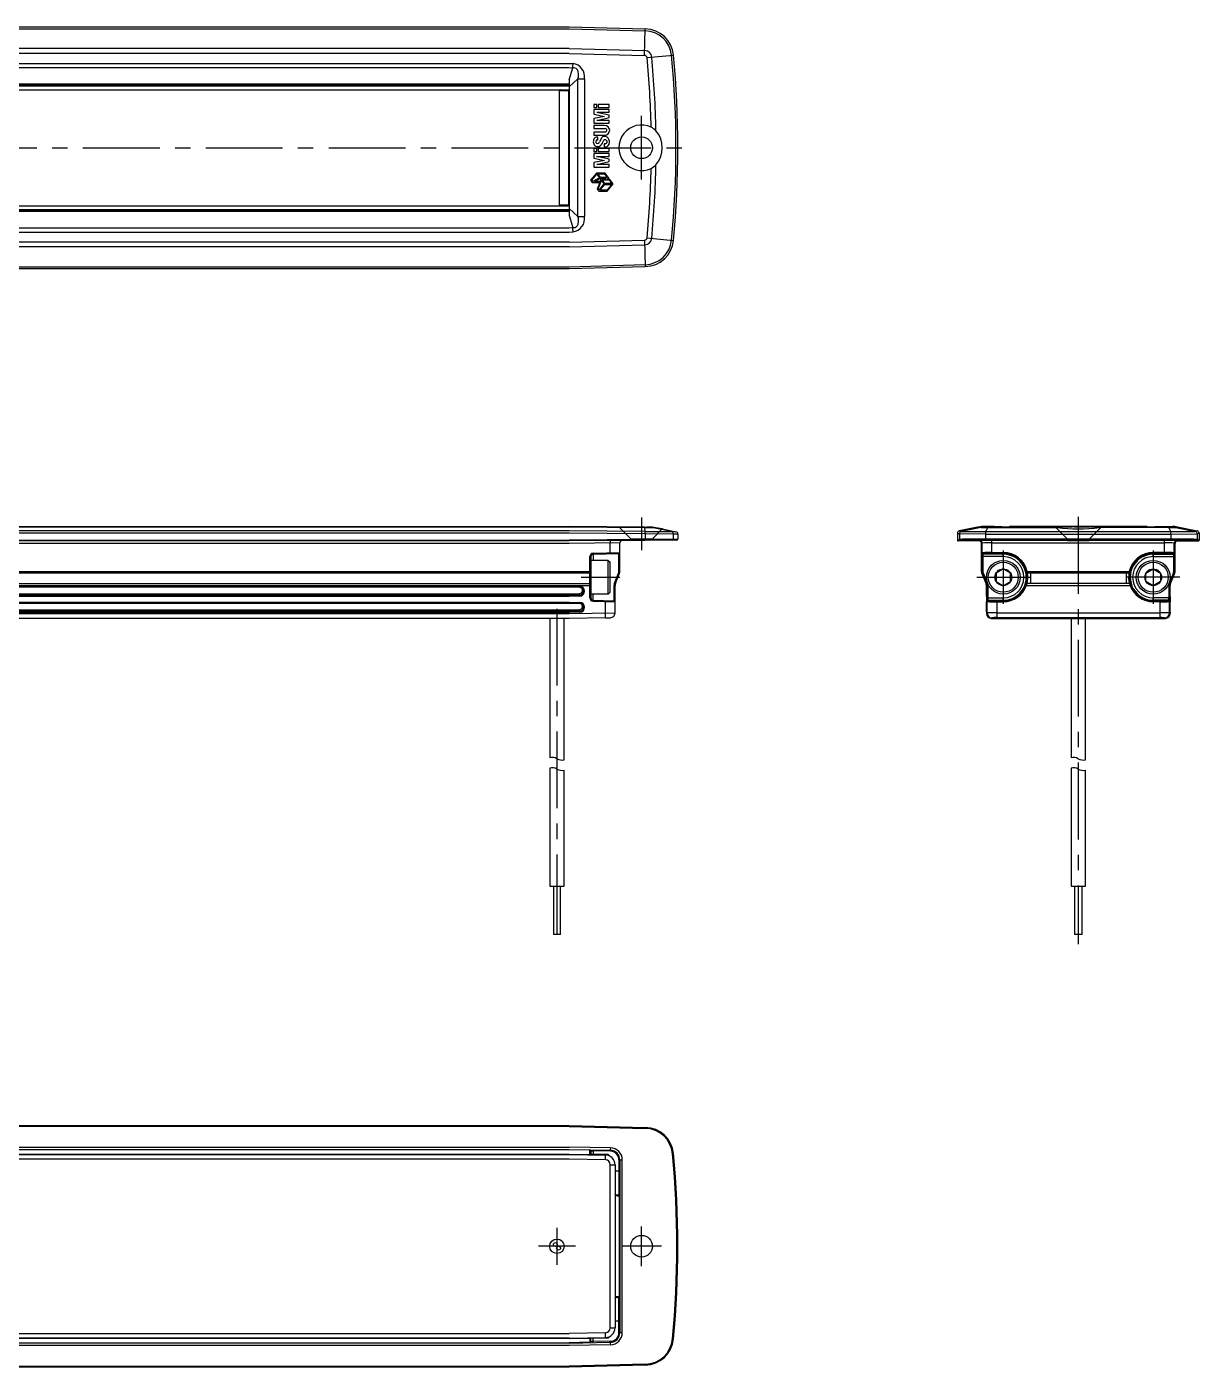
# Model space of a CAD drawing. Extents: x -2 to 483, y -8 to 287.
# Drawn here: x 240.4 to 482.8, y 10 to 287.2 of the extents above; entities that cross this region are included whole.
import ezdxf

# ---------------------------------------------------------------- set-up
doc = ezdxf.new("R2010")
doc.units = 0
doc.header["$LTSCALE"] = 0.5
doc.linetypes.add('CENTER', pattern=[50.8, 31.75, -6.35, 6.35, -6.35])
doc.linetypes.add('DASHED', pattern=[19.05, 12.7, -6.35])
for name, color, linetype in [('MSM_CENTER', 1, 'CENTER'), ('MSM_CONTINUOUS', 7, 'CONTINUOUS'), ('MSM_DASHED', 4, 'DASHED'), ('MSM_NARROW', 5, 'CONTINUOUS')]:
    doc.layers.add(name, color=color, linetype=linetype)

msp = doc.modelspace()

# ---------------------------------------------------------------- linework, layer by layer
at = {"layer": 'MSM_CENTER'}
for p, q in [((367.5, 255.59), (367.5, 268.74)), ((-2, 262.16), (377, 262.16)), ((367.5, 185.71), (367.5, 178.97)), ((457.78, 185.81), (457.78, 97.45)), ((442.28, 178.84), (442.28, 167.84)), ((473.28, 178.84), (473.28, 167.84)), ((355, 173.34), (363, 173.34)), ((436.78, 173.34), (447.78, 173.34)), ((478.78, 173.34), (467.78, 173.34)), ((350, 166.84), (350, 97.45)), ((367.5, 30.9), (367.5, 39.1)), ((350, 38.8), (350, 31.2)), ((353.8, 35), (346.2, 35)), ((371.6, 35), (363.4, 35))]:
    msp.add_line(p, q, dxfattribs=at)
at = {"layer": 'MSM_CONTINUOUS'}
for p, q in [((22.5, 287.16), (352.5, 287.16)), ((22.5, 286.76), (352.5, 286.76)), ((352.5, 287.16), (368.26, 286.75)), ((352.5, 286.76), (368.25, 286.35)), ((368.12, 281.26), (368.26, 286.75)), ((352.5, 282.65), (22.5, 282.65)), ((352.5, 281.67), (22.5, 281.67)), ((352.5, 282.65), (368.15, 282.24)), ((352.5, 281.67), (368.12, 281.26)), ((368.61, 280.8), (374.08, 281.33)), ((22.5, 279.6), (352.5, 279.6)), ((22.52, 278.73), (352.48, 278.73)), ((352.48, 278.73), (353.29, 278.69)), ((352.5, 279.6), (353.33, 279.55)), ((352.5, 276.19), (353.29, 278.69)), ((352.5, 275.33), (22.5, 275.33)), ((22.5, 275.17), (352.5, 275.17)), ((352.5, 275.07), (22.5, 275.07)), ((22.5, 274.96), (352.5, 274.96)), ((354.34, 276.41), (352.5, 274.76)), ((352.5, 276.19), (352.5, 248.13)), ((354.34, 247.92), (354.34, 276.41)), ((354.34, 276.41), (355.69, 276.41)), ((355.69, 276.41), (355.69, 247.92)), ((22.6, 274.16), (352.4, 274.16)), ((350.5, 273.96), (352.5, 273.96)), ((350.5, 250.36), (350.5, 273.96)), ((352.39, 273.96), (352.39, 250.36)), ((358.27, 271.12), (357.6, 271.12)), ((357.6, 271.12), (357.6, 270.48)), ((357.6, 270.48), (358.27, 270.48)), ((360.76, 270.03), (357.6, 270.03)), ((357.6, 270.03), (357.6, 269.09)), ((357.6, 269.09), (359.83, 268.63)), ((360.76, 269.45), (358.23, 269.44)), ((360.76, 268.88), (358.23, 269.44)), ((358.27, 270.48), (358.27, 271.12)), ((360.76, 271.12), (358.55, 271.12)), ((358.55, 271.12), (358.55, 270.48)), ((358.55, 270.48), (360.76, 270.48)), ((360.76, 270.48), (360.76, 271.12)), ((360.76, 269.45), (360.76, 270.03)), ((360.76, 268.38), (360.76, 268.88)), ((359.83, 268.63), (357.6, 268.17)), ((357.6, 268.17), (357.6, 267.23)), ((357.6, 267.23), (360.76, 267.23)), ((359.8, 266.78), (357.6, 266.78)), ((357.6, 266.78), (357.6, 266.14)), ((357.6, 266.14), (359.96, 266.14)), ((358.23, 267.81), (360.76, 268.38)), ((360.76, 267.81), (358.23, 267.81)), ((360.76, 267.23), (360.76, 267.81)), ((359.94, 265.4), (357.6, 265.4)), ((357.6, 265.4), (357.6, 264.76)), ((357.6, 264.76), (359.8, 264.76)), ((358.07, 263.63), (358.01, 263.39)), ((358.47, 263.74), (358.21, 263.73)), ((358.47, 264.35), (358.27, 264.35)), ((358.47, 263.74), (358.47, 264.35)), ((359.18, 264.14), (358.8, 263.35)), ((358.27, 262.02), (357.6, 262.02)), ((357.6, 262.02), (357.6, 261.38)), ((357.6, 261.38), (358.27, 261.38)), ((360.76, 260.94), (357.6, 260.94)), ((357.6, 260.94), (357.6, 259.99)), ((358.27, 261.38), (358.27, 262.02)), ((360.76, 262.02), (358.55, 262.02)), ((358.55, 262.02), (358.55, 261.38)), ((358.55, 261.38), (360.76, 261.38)), ((359.98, 262.99), (359.77, 262.99)), ((359.77, 262.99), (359.77, 262.35)), ((359.77, 262.35), (360.12, 262.35)), ((360.76, 261.38), (360.76, 262.02)), ((360.76, 260.35), (360.76, 260.94)), ((357.6, 259.99), (359.83, 259.53)), ((359.83, 259.53), (357.6, 259.08)), ((357.6, 259.08), (357.6, 258.13)), ((357.6, 258.13), (360.76, 258.13)), ((360.76, 259.78), (358.2, 260.35)), ((358.2, 260.35), (360.76, 260.35)), ((358.24, 258.71), (360.76, 259.29)), ((360.76, 258.71), (358.24, 258.71)), ((360.76, 259.29), (360.76, 259.78)), ((360.76, 258.13), (360.76, 258.71)), ((358.19, 256.92), (356.96, 255.44)), ((356.96, 255.44), (357.3, 254.98)), ((357.2, 255.45), (358.23, 256.68)), ((357.2, 255.45), (357.38, 255.2)), ((358.79, 255.94), (357.38, 255.2)), ((357.73, 255.18), (358.93, 255.81)), ((358.9, 255.18), (357.73, 255.18)), ((359.94, 256.92), (358.19, 256.92)), ((358.23, 256.68), (358.79, 255.94)), ((358.97, 256), (358.43, 256.73)), ((358.43, 256.73), (359.86, 256.73)), ((358.53, 253.65), (359.19, 255.39)), ((359.1, 255.69), (358.9, 255.18)), ((358.93, 255.81), (360.18, 255.81)), ((360.4, 256), (358.97, 256)), ((359.95, 255.69), (359.1, 255.69)), ((359.19, 255.39), (359.72, 254.68)), ((359.89, 254.76), (359.35, 255.49)), ((359.35, 255.49), (360.78, 255.49)), ((359.86, 256.73), (360.4, 256)), ((360.72, 255.88), (359.94, 256.92)), ((360.18, 255.81), (359.95, 255.69)), ((360.38, 255.69), (360.72, 255.88)), ((360.86, 255.69), (360.38, 255.69)), ((360.78, 255.49), (361.32, 254.76)), ((361.62, 254.66), (360.86, 255.69)), ((357.3, 254.98), (358.83, 254.98)), ((358.83, 254.98), (358.31, 253.62)), ((358.31, 253.62), (358.63, 253.2)), ((358.69, 253.45), (358.53, 253.65)), ((358.63, 253.2), (360.4, 253.2)), ((359.72, 254.68), (358.69, 253.45)), ((358.89, 253.39), (359.88, 254.57)), ((360.31, 253.39), (358.89, 253.39)), ((359.88, 254.57), (361.31, 254.57)), ((361.32, 254.76), (359.89, 254.76)), ((361.31, 254.57), (360.31, 253.39)), ((360.4, 253.2), (361.62, 254.66)), ((22.6, 250.16), (352.4, 250.16)), ((350.5, 250.36), (352.5, 250.36)), ((354.34, 247.92), (352.5, 249.57)), ((22.5, 249.36), (352.5, 249.36)), ((352.5, 249.26), (22.5, 249.26)), ((22.5, 249.16), (352.5, 249.16)), ((352.5, 249), (22.5, 249)), ((352.5, 248.14), (353.29, 245.63)), ((354.34, 247.92), (355.69, 247.92)), ((22.5, 244.73), (352.5, 244.73)), ((22.52, 245.59), (352.48, 245.59)), ((352.48, 245.59), (353.29, 245.63)), ((352.5, 244.73), (353.33, 244.77)), ((352.5, 242.66), (22.5, 242.66)), ((352.5, 241.68), (22.5, 241.68)), ((352.5, 242.66), (368.12, 243.07)), ((352.5, 241.68), (368.15, 242.09)), ((368.12, 243.07), (368.26, 237.57)), ((368.61, 243.52), (374.08, 243)), ((22.5, 237.56), (352.5, 237.56)), ((22.5, 237.16), (352.5, 237.16)), ((352.5, 237.56), (368.25, 237.98)), ((352.5, 237.16), (368.26, 237.57)), ((22.5, 183.84), (352.5, 183.84)), ((22.5, 183.74), (352.5, 183.74)), ((368.12, 183.7), (352.5, 183.84)), ((352.5, 183.74), (368.15, 183.6)), ((368.15, 183.6), (368.12, 183.7)), ((368.12, 183.7), (368.61, 183.69)), ((368.25, 182.78), (368.15, 183.6)), ((368.15, 183.6), (370.44, 183.59)), ((369.72, 183.67), (368.61, 183.69)), ((373.68, 182.77), (369.57, 183.6)), ((370.44, 183.59), (369.72, 183.67)), ((371.8, 183.32), (370.44, 183.59)), ((371.8, 183.32), (374.6, 182.76)), ((437.29, 183.74), (433.18, 182.92)), ((437.71, 183.6), (433.59, 182.78)), ((437.71, 183.6), (437.29, 183.74)), ((440.34, 183.84), (438.27, 183.84)), ((438.27, 183.84), (438.68, 183.7)), ((438.65, 182.77), (439.05, 183.6)), ((439.05, 183.6), (453.44, 183.59)), ((439.14, 183.7), (453.12, 183.68)), ((440.38, 183.83), (440.34, 183.84)), ((472.02, 183.81), (443.53, 183.81)), ((448.81, 183.78), (449.24, 183.79)), ((448.81, 183.77), (448.81, 183.78)), ((450.28, 183.76), (448.81, 183.77)), ((449, 183.78), (450.19, 183.77)), ((449, 183.77), (449, 183.78)), ((449, 183.77), (449, 183.77)), ((450.19, 183.76), (449, 183.77)), ((449.06, 183.78), (449.27, 183.78)), ((449.06, 183.78), (450.3, 183.77)), ((449.06, 183.78), (449.06, 183.78)), ((449.24, 183.79), (450.6, 183.78)), ((449.24, 183.78), (449.24, 183.79)), ((449.27, 183.78), (451.01, 183.78)), ((450.19, 183.77), (450.19, 183.76)), ((450.19, 183.76), (450.19, 183.76)), ((451.31, 183.76), (450.28, 183.76)), ((450.3, 183.77), (451.01, 183.78)), ((450.3, 183.76), (450.3, 183.77)), ((450.38, 183.77), (451.11, 183.78)), ((450.38, 183.76), (450.38, 183.77)), ((451.11, 183.76), (450.38, 183.76)), ((450.38, 183.76), (450.38, 183.76)), ((450.6, 183.79), (451.06, 183.8)), ((450.6, 183.78), (450.6, 183.79)), ((450.6, 183.78), (450.6, 183.78)), ((450.79, 183.79), (451.42, 183.78)), ((450.79, 183.78), (450.79, 183.79)), ((450.79, 183.78), (450.79, 183.78)), ((451.31, 183.78), (450.79, 183.78)), ((450.82, 183.79), (451.06, 183.8)), ((450.82, 183.79), (450.82, 183.79)), ((451.56, 183.78), (450.82, 183.79)), ((451.01, 183.78), (451.01, 183.78)), ((451.06, 183.8), (451.06, 183.8)), ((451.06, 183.8), (452.3, 183.79)), ((451.06, 183.8), (452.54, 183.79)), ((451.11, 183.78), (451.11, 183.76)), ((451.11, 183.76), (451.11, 183.76)), ((451.3, 183.77), (451.31, 183.78)), ((451.42, 183.77), (451.3, 183.77)), ((451.3, 183.77), (451.3, 183.77)), ((451.3, 183.76), (451.3, 183.77)), ((451.49, 183.76), (451.3, 183.77)), ((451.3, 183.77), (451.31, 183.76)), ((451.42, 183.78), (451.42, 183.77)), ((451.42, 183.77), (451.42, 183.77)), ((452.54, 183.77), (451.49, 183.76)), ((452.3, 183.79), (451.56, 183.78)), ((451.56, 183.76), (451.56, 183.78)), ((451.62, 183.77), (451.62, 183.78)), ((451.62, 183.78), (452.34, 183.78)), ((452.34, 183.77), (451.62, 183.77)), ((451.62, 183.77), (451.62, 183.77)), ((452.3, 183.79), (452.3, 183.78)), ((452.34, 183.78), (452.34, 183.77)), ((452.34, 183.77), (452.34, 183.77)), ((452.54, 183.79), (452.54, 183.77)), ((453.75, 183.76), (453.75, 183.79)), ((453.75, 183.79), (454.69, 183.79)), ((454.33, 183.76), (453.75, 183.76)), ((454.9, 183.76), (454.33, 183.79)), ((454.33, 183.79), (454.33, 183.76)), ((454.69, 183.79), (455.14, 183.77)), ((454.69, 183.77), (454.69, 183.79)), ((455.4, 183.76), (454.9, 183.76)), ((455.14, 183.77), (455.61, 183.79)), ((455.14, 183.76), (455.14, 183.77)), ((455.97, 183.79), (455.4, 183.76)), ((455.61, 183.79), (456.55, 183.79)), ((455.61, 183.77), (455.61, 183.79)), ((455.97, 183.76), (455.97, 183.79)), ((456.55, 183.76), (455.97, 183.76)), ((456.55, 183.79), (456.55, 183.76)), ((457.64, 183.79), (457, 183.79)), ((457, 183.79), (457, 183.79)), ((457, 183.79), (457.64, 183.79)), ((457, 183.76), (457, 183.78)), ((457, 183.78), (457.64, 183.78)), ((457.64, 183.76), (457, 183.76)), ((457.64, 183.79), (457.64, 183.79)), ((457.64, 183.78), (457.64, 183.76)), ((457.97, 183.77), (458.6, 183.77)), ((457.97, 183.77), (457.97, 183.77)), ((459.01, 183.79), (458.01, 183.78)), ((458.01, 183.78), (458.14, 183.78)), ((458.57, 183.78), (459.4, 183.77)), ((458.6, 183.77), (458.6, 183.77)), ((458.65, 183.79), (458.97, 183.78)), ((459.01, 183.79), (458.65, 183.79)), ((458.97, 183.78), (459.47, 183.78)), ((459.01, 183.76), (460.07, 183.77)), ((459.4, 183.77), (459.01, 183.77)), ((459.97, 183.78), (459.35, 183.78)), ((460.07, 183.77), (459.76, 183.78)), ((459.97, 183.78), (459.97, 183.78)), ((460.38, 183.77), (460.38, 183.79)), ((460.38, 183.79), (461.01, 183.79)), ((461.01, 183.79), (461.01, 183.77)), ((461.76, 183.77), (461.76, 183.79)), ((461.76, 183.79), (462.39, 183.79)), ((476.51, 183.6), (462.12, 183.59)), ((462.39, 183.79), (462.39, 183.77)), ((476.42, 183.7), (462.44, 183.68)), ((462.84, 183.79), (463.79, 183.79)), ((462.84, 183.76), (462.84, 183.79)), ((463.42, 183.76), (462.84, 183.76)), ((464.49, 183.8), (463.26, 183.79)), ((463.26, 183.79), (464, 183.78)), ((463.26, 183.79), (463.26, 183.78)), ((463.43, 183.79), (464, 183.76)), ((463.79, 183.79), (464.25, 183.77)), ((463.94, 183.77), (463.94, 183.78)), ((463.94, 183.77), (463.94, 183.77)), ((464, 183.78), (464.74, 183.79)), ((464, 183.76), (464, 183.78)), ((464.49, 183.76), (464, 183.76)), ((464.06, 183.76), (464.25, 183.77)), ((464.76, 183.79), (464.13, 183.78)), ((464.13, 183.78), (464.13, 183.77)), ((464.13, 183.77), (464.13, 183.77)), ((464.13, 183.77), (464.25, 183.77)), ((464.25, 183.77), (464.7, 183.79)), ((464.25, 183.78), (464.76, 183.78)), ((464.25, 183.77), (464.25, 183.78)), ((464.25, 183.76), (464.25, 183.77)), ((464.25, 183.77), (464.25, 183.77)), ((464.25, 183.76), (464.25, 183.77)), ((464.25, 183.77), (464.25, 183.76)), ((464.25, 183.76), (465.28, 183.76)), ((465.18, 183.77), (464.45, 183.78)), ((464.45, 183.78), (464.45, 183.76)), ((464.45, 183.76), (465.18, 183.76)), ((464.45, 183.76), (464.45, 183.76)), ((464.74, 183.79), (464.49, 183.8)), ((465.06, 183.79), (464.49, 183.76)), ((464.5, 183.8), (464.5, 183.8)), ((464.96, 183.79), (464.5, 183.8)), ((466.29, 183.78), (464.55, 183.78)), ((465.26, 183.77), (464.55, 183.78)), ((464.55, 183.78), (464.55, 183.78)), ((464.7, 183.77), (464.7, 183.79)), ((464.7, 183.79), (465.65, 183.79)), ((464.74, 183.79), (464.74, 183.79)), ((464.76, 183.78), (464.76, 183.79)), ((464.76, 183.78), (464.76, 183.78)), ((466.32, 183.79), (464.96, 183.78)), ((464.96, 183.78), (464.96, 183.79)), ((464.96, 183.78), (464.96, 183.78)), ((465.65, 183.76), (465.06, 183.76)), ((465.18, 183.76), (465.18, 183.77)), ((465.18, 183.76), (465.18, 183.76)), ((466.49, 183.78), (465.26, 183.77)), ((465.26, 183.76), (465.26, 183.77)), ((465.28, 183.76), (466.74, 183.77)), ((466.55, 183.78), (465.37, 183.77)), ((465.37, 183.76), (466.55, 183.77)), ((465.37, 183.77), (465.37, 183.76)), ((465.37, 183.76), (465.37, 183.76)), ((465.65, 183.79), (465.65, 183.76)), ((466.09, 183.79), (466.73, 183.79)), ((466.73, 183.79), (466.09, 183.79)), ((466.09, 183.79), (466.09, 183.79)), ((466.09, 183.78), (466.73, 183.78)), ((466.09, 183.76), (466.09, 183.78)), ((466.73, 183.76), (466.09, 183.76)), ((466.49, 183.78), (466.29, 183.78)), ((466.32, 183.78), (466.32, 183.79)), ((466.74, 183.78), (466.32, 183.79)), ((466.49, 183.78), (466.49, 183.78)), ((466.55, 183.77), (466.55, 183.78)), ((466.55, 183.77), (466.55, 183.77)), ((466.73, 183.79), (466.73, 183.79)), ((466.73, 183.78), (466.73, 183.76)), ((466.74, 183.77), (466.74, 183.78)), ((475.17, 183.83), (475.21, 183.84)), ((475.21, 183.84), (477.28, 183.84)), ((476.9, 182.77), (476.51, 183.6)), ((477.28, 183.84), (476.87, 183.7)), ((477.85, 183.6), (478.26, 183.74)), ((477.85, 183.6), (481.96, 182.78)), ((478.26, 183.74), (482.38, 182.92)), ((352.49, 182.92), (22.5, 182.92)), ((352.5, 182.43), (22.5, 182.43)), ((22.5, 181.04), (352.5, 181.04)), ((352.5, 180.84), (22.5, 180.84)), ((352.49, 180.34), (22.51, 180.34)), ((368.25, 182.78), (352.49, 182.92)), ((363, 180.43), (352.49, 180.34)), ((368.26, 182.29), (352.5, 182.43)), ((368.26, 181.17), (352.5, 181.04)), ((368.26, 180.97), (352.5, 180.84)), ((361.03, 178.39), (361.03, 180.41)), ((363, 174.53), (363, 180.43)), ((368.25, 182.78), (373.68, 182.77)), ((374.08, 182.28), (368.26, 182.29)), ((368.26, 182.29), (368.26, 182.29)), ((368.26, 182.29), (368.26, 181.17)), ((374.08, 181.22), (368.26, 181.17)), ((373.88, 181.02), (368.26, 180.97)), ((373.68, 182.77), (374.6, 182.76)), ((374.8, 181.03), (373.88, 181.02)), ((375, 182.27), (374.08, 182.28)), ((374.08, 181.22), (374.08, 182.28)), ((374.08, 181.22), (375, 181.23)), ((375, 182.27), (375, 181.23)), ((432.78, 182.43), (433.19, 182.29)), ((432.78, 182.43), (432.78, 181.04)), ((432.78, 181.04), (433.19, 181.17)), ((432.98, 180.84), (433.39, 180.97)), ((437.28, 180.84), (432.98, 180.84)), ((433.18, 182.92), (433.59, 182.78)), ((438.61, 182.28), (433.19, 182.29)), ((433.19, 182.29), (433.19, 181.17)), ((437.43, 180.91), (437.28, 180.84)), ((437.93, 180.41), (437.78, 180.34)), ((437.78, 174.53), (437.78, 180.34)), ((437.93, 178.39), (437.93, 180.41)), ((438.61, 182.28), (476.94, 182.28)), ((438.61, 182.28), (438.61, 181.22)), ((476.94, 181.22), (438.61, 181.22)), ((438.63, 181.02), (476.92, 181.02)), ((438.65, 182.77), (476.9, 182.77)), ((475.63, 180.93), (439.93, 180.93)), ((439.93, 180.43), (439.93, 180.93)), ((439.93, 180.43), (475.63, 180.43)), ((439.93, 178.24), (439.93, 180.43)), ((475.63, 180.43), (475.63, 180.93)), ((475.63, 178.24), (475.63, 180.43)), ((476.94, 182.28), (482.37, 182.29)), ((476.94, 182.28), (476.94, 181.22)), ((477.63, 178.39), (477.63, 180.41)), ((477.63, 180.41), (477.78, 180.34)), ((477.78, 174.53), (477.78, 180.34)), ((478.13, 180.91), (478.28, 180.84)), ((478.28, 180.84), (482.58, 180.84)), ((482.38, 182.92), (481.96, 182.78)), ((482.58, 180.84), (482.17, 180.97)), ((482.78, 182.43), (482.37, 182.29)), ((482.37, 182.29), (482.37, 181.17)), ((482.78, 181.04), (482.37, 181.17)), ((482.78, 182.43), (482.78, 181.04)), ((356.8, 169.07), (356.8, 177.6)), ((356.8, 177.6), (357, 177.6)), ((357, 177.6), (357, 169.07)), ((357.48, 178.29), (363, 178.44)), ((357.49, 178.1), (362.81, 178.24)), ((357.49, 178.1), (357.49, 176.84)), ((362.8, 174.48), (362.8, 178.24)), ((437.85, 174.54), (437.85, 177.6)), ((438.05, 177.6), (437.85, 177.6)), ((437.86, 178.3), (437.93, 178.39)), ((438.05, 177.6), (438.05, 174.54)), ((442.28, 177.6), (438.05, 177.6)), ((438.13, 178.19), (438.06, 178.1)), ((442.28, 178.1), (438.06, 178.1)), ((439.93, 178.44), (442.28, 178.44)), ((439.93, 178.24), (442.28, 178.24)), ((442.28, 178.24), (442.28, 178.44)), ((442.28, 178.24), (442.28, 178.1)), ((442.28, 177.6), (442.28, 178.1)), ((475.63, 178.44), (473.28, 178.44)), ((473.28, 178.24), (473.28, 178.44)), ((475.63, 178.24), (473.28, 178.24)), ((473.28, 178.24), (473.28, 178.1)), ((473.28, 178.1), (477.49, 178.1)), ((473.28, 177.6), (473.28, 178.1)), ((473.28, 177.6), (477.5, 177.6)), ((477.43, 178.19), (477.49, 178.1)), ((477.5, 177.6), (477.5, 174.54)), ((477.5, 177.6), (477.7, 177.6)), ((477.69, 178.3), (477.63, 178.39)), ((477.7, 174.54), (477.7, 177.6)), ((360.6, 176.84), (357, 176.84)), ((360.6, 176.84), (361, 176.44)), ((360.6, 169.84), (360.6, 176.84)), ((361, 170.24), (361, 176.44)), ((442.28, 175.07), (440.78, 174.2)), ((443.78, 174.2), (442.28, 175.07)), ((471.78, 174.2), (473.28, 175.07)), ((473.28, 175.07), (474.78, 174.2)), ((22.49, 172.02), (352.51, 172.02)), ((22.5, 174.53), (352.51, 174.53)), ((352.49, 174.16), (22.51, 174.16)), ((356.8, 174.17), (352.49, 174.16)), ((352.5, 174.53), (356.8, 174.54)), ((352.5, 172.02), (356.8, 172.03)), ((361.89, 172.14), (362.75, 174.2)), ((362.07, 172.02), (362.93, 174.16)), ((437.78, 174.53), (437.85, 174.54)), ((437.85, 174.54), (438.05, 174.54)), ((437.92, 174.17), (437.85, 174.16)), ((438.71, 172.02), (437.85, 174.16)), ((437.92, 174.17), (438.11, 174.25)), ((438.78, 172.03), (437.92, 174.17)), ((438.11, 174.25), (438.97, 172.1)), ((438.71, 172.02), (438.78, 172.03)), ((438.78, 172.03), (438.97, 172.1)), ((440.78, 174.2), (440.78, 172.47)), ((440.78, 172.47), (442.28, 171.6)), ((442.28, 171.6), (443.78, 172.47)), ((443.78, 172.47), (443.78, 174.2)), ((447.04, 174.48), (447.24, 174.53)), ((468.36, 172.02), (447.2, 172.02)), ((447.24, 174.53), (468.32, 174.53)), ((468.26, 174.16), (447.3, 174.16)), ((447.88, 174.16), (447.88, 172.02)), ((467.68, 174.16), (467.68, 172.02)), ((468.51, 174.48), (468.32, 174.53)), ((471.78, 172.47), (471.78, 174.2)), ((473.28, 171.6), (471.78, 172.47)), ((474.78, 172.47), (473.28, 171.6)), ((474.78, 174.2), (474.78, 172.47)), ((477.45, 174.25), (476.59, 172.1)), ((476.77, 172.03), (476.59, 172.1)), ((476.77, 172.03), (477.63, 174.17)), ((476.85, 172.02), (476.77, 172.03)), ((476.85, 172.02), (477.71, 174.16)), ((477.63, 174.17), (477.45, 174.25)), ((477.7, 174.54), (477.5, 174.54)), ((477.63, 174.17), (477.71, 174.16)), ((477.78, 174.53), (477.7, 174.54)), ((22.49, 171.54), (352.51, 171.54)), ((352.51, 169.79), (22.49, 169.79)), ((352.51, 169.39), (22.49, 169.39)), ((22.5, 171.34), (352.5, 171.34)), ((352.5, 171.29), (22.5, 171.29)), ((22.5, 169.94), (352.5, 169.94)), ((352.5, 169.59), (22.5, 169.59)), ((22.51, 171.64), (352.49, 171.64)), ((352.49, 171.64), (356.8, 171.66)), ((352.5, 171.34), (354.7, 171.28)), ((354.7, 171.24), (352.5, 171.29)), ((352.5, 169.94), (354.7, 170)), ((354.7, 169.64), (352.5, 169.59)), ((352.51, 171.54), (354.71, 171.48)), ((354.71, 169.84), (352.51, 169.79)), ((354.71, 169.44), (352.51, 169.39)), ((354.71, 169.69), (354.7, 169.64)), ((357, 169.07), (356.8, 169.07)), ((360.6, 169.84), (357, 169.84)), ((357.49, 168.57), (357.49, 169.84)), ((361, 170.24), (360.6, 169.84)), ((361.8, 168.46), (361.8, 171.71)), ((362, 166.01), (362, 171.64)), ((438.78, 171.64), (438.85, 171.66)), ((438.78, 171.54), (438.78, 171.64)), ((438.78, 171.54), (438.82, 171.48)), ((438.82, 169.44), (438.78, 169.39)), ((438.78, 169.39), (438.78, 168.29)), ((438.85, 169.07), (438.85, 171.66)), ((438.85, 171.66), (439.05, 171.66)), ((438.85, 169.07), (439.05, 169.07)), ((439.05, 171.66), (439.05, 169.07)), ((439.05, 169.07), (442.28, 169.07)), ((442.28, 168.57), (442.28, 169.07)), ((446.87, 171.71), (447.06, 171.64)), ((447.06, 171.64), (468.49, 171.64)), ((468.68, 171.71), (468.49, 171.64)), ((476.5, 169.07), (473.28, 169.07)), ((473.28, 168.57), (473.28, 169.07)), ((476.5, 171.66), (476.5, 169.07)), ((476.7, 171.66), (476.5, 171.66)), ((476.7, 169.07), (476.5, 169.07)), ((476.7, 169.07), (476.7, 171.66)), ((476.78, 171.64), (476.7, 171.66)), ((476.78, 171.54), (476.74, 171.48)), ((476.74, 169.44), (476.78, 169.39)), ((476.78, 171.54), (476.78, 171.64)), ((476.78, 169.39), (476.78, 168.29)), ((22.49, 168.2), (352.51, 168.2)), ((352.51, 166.45), (22.49, 166.45)), ((22.5, 168), (352.5, 168)), ((352.5, 167.96), (22.5, 167.96)), ((22.5, 166.61), (352.5, 166.61)), ((352.5, 168), (354.7, 167.95)), ((354.7, 167.9), (352.5, 167.96)), ((352.5, 166.61), (354.7, 166.67)), ((354.7, 166.31), (352.5, 166.25)), ((352.51, 168.2), (354.71, 168.15)), ((354.71, 166.51), (352.51, 166.45)), ((354.71, 166.35), (354.7, 166.31)), ((357.48, 168.38), (362, 168.26)), ((357.49, 168.57), (361.8, 168.46)), ((360.03, 165.97), (360.03, 168.31)), ((438.78, 168.29), (438.82, 168.23)), ((438.91, 168.31), (438.86, 168.37)), ((438.91, 165.97), (438.91, 168.31)), ((439.06, 168.57), (442.28, 168.57)), ((439.06, 168.57), (439.11, 168.51)), ((440.91, 168.46), (440.91, 165.98)), ((440.91, 168.46), (442.28, 168.46)), ((440.91, 168.26), (442.28, 168.26)), ((442.28, 168.57), (442.28, 168.46)), ((442.28, 168.46), (442.28, 168.26)), ((476.49, 168.57), (473.28, 168.57)), ((473.28, 168.57), (473.28, 168.46)), ((473.28, 168.46), (473.28, 168.26)), ((474.65, 168.46), (473.28, 168.46)), ((474.65, 168.26), (473.28, 168.26)), ((474.65, 168.46), (474.65, 165.98)), ((476.49, 168.57), (476.45, 168.51)), ((476.65, 168.31), (476.69, 168.37)), ((476.65, 165.97), (476.65, 168.31)), ((476.78, 168.29), (476.74, 168.23)), ((352.51, 166.05), (22.49, 166.05)), ((22.49, 165.84), (352.51, 165.84)), ((352.5, 166.25), (22.5, 166.25)), ((352.5, 164.84), (22.5, 164.84)), ((348.5, 164.84), (348.5, 136.02)), ((351.5, 135.61), (351.5, 164.84)), ((360.03, 164.97), (352.5, 164.84)), ((354.71, 166.11), (352.51, 166.05)), ((352.51, 165.84), (362, 166.01)), ((360.03, 164.97), (361.02, 164.98)), ((438.82, 166.19), (438.78, 166.14)), ((438.78, 166.14), (438.78, 165.84)), ((438.78, 165.84), (438.91, 165.97)), ((439.91, 164.97), (439.78, 164.84)), ((439.78, 164.84), (475.78, 164.84)), ((440.91, 165.98), (474.65, 165.98)), ((440.91, 165.98), (440.91, 164.98)), ((474.65, 164.98), (440.91, 164.98)), ((456.28, 164.84), (456.28, 136.02)), ((459.28, 135.61), (459.28, 164.84)), ((474.65, 165.98), (474.65, 164.98)), ((475.65, 164.97), (475.78, 164.84)), ((476.78, 165.84), (476.65, 165.97)), ((476.74, 166.19), (476.78, 166.14)), ((476.78, 166.14), (476.78, 165.84)), ((348.5, 133.88), (348.5, 109.45)), ((351.5, 109.45), (351.5, 133.47)), ((456.28, 133.88), (456.28, 109.45)), ((459.28, 109.45), (459.28, 133.47)), ((348.5, 109.45), (349.01, 109.45)), ((349.01, 109.45), (351.5, 109.45)), ((349.27, 109.45), (349.27, 99.45)), ((350.07, 99.45), (350.07, 109.45)), ((350.73, 99.45), (350.73, 109.45)), ((456.28, 109.45), (458.9, 109.45)), ((457, 109.45), (457, 99.45)), ((457.75, 109.45), (457.75, 99.45)), ((458.55, 99.45), (458.55, 109.45)), ((458.9, 109.45), (459.28, 109.45)), ((349.41, 99.45), (349.27, 99.45)), ((350.07, 99.45), (349.41, 99.45)), ((350.73, 99.45), (350.07, 99.45)), ((457.7, 99.45), (457, 99.45)), ((457.75, 99.45), (457.7, 99.45)), ((458.45, 99.45), (457.75, 99.45)), ((458.55, 99.45), (458.45, 99.45)), ((22.5, 60), (352.5, 60)), ((352.5, 59.8), (22.5, 59.8)), ((352.5, 60), (368.26, 59.59)), ((352.5, 59.8), (368.26, 59.39)), ((22.5, 55.5), (352.5, 55.5)), ((361.04, 55.35), (352.5, 55.5)), ((352.51, 53), (22.49, 53)), ((22.5, 55), (352.5, 55)), ((352.5, 54.93), (22.5, 54.93)), ((22.5, 54.07), (352.5, 54.07)), ((22.5, 54), (352.5, 54)), ((352.5, 55), (361.03, 54.85)), ((356.8, 54.85), (352.5, 54.93)), ((352.5, 54.07), (356.8, 54)), ((352.5, 54), (360.03, 53.87)), ((360.03, 52.87), (352.51, 53)), ((356.8, 54), (356.8, 54.92)), ((357, 54.72), (357, 53.92)), ((360.6, 54), (357, 54)), ((361.04, 54.65), (357.49, 54.71)), ((357.49, 54.71), (357.49, 54)), ((360.6, 54), (361, 53.6)), ((360.6, 53.78), (360.6, 54)), ((362.81, 52.85), (363.5, 52.85)), ((362.81, 52.85), (362.81, 45.73)), ((363, 52.85), (363, 17.15)), ((363.5, 17.15), (363.5, 52.85)), ((361.02, 18.13), (361.02, 51.87)), ((361.02, 51.87), (362, 51.87)), ((362, 51.87), (362, 18.13)), ((363, 50.5), (362, 50.5)), ((362.07, 24.42), (362.07, 45.58)), ((362.93, 24.52), (362.93, 45.48)), ((362.81, 17.15), (362.81, 24.27)), ((363, 19.5), (362, 19.5)), ((22.49, 17), (352.51, 17)), ((360.03, 17.13), (352.51, 17)), ((361.02, 18.13), (362, 18.13)), ((362.81, 17.15), (363.5, 17.15)), ((352.5, 16), (22.5, 16)), ((352.5, 15.93), (22.5, 15.93)), ((22.5, 15.07), (352.5, 15.07)), ((352.5, 15), (22.5, 15)), ((352.5, 14.5), (22.5, 14.5)), ((352.5, 16), (360.03, 16.13)), ((352.5, 15.93), (356.8, 16)), ((352.5, 15), (361.03, 15.15)), ((356.8, 15.15), (352.5, 15.07)), ((361.04, 14.65), (352.5, 14.5)), ((356.8, 16), (356.8, 15.08)), ((357, 15.28), (357, 16.08)), ((360.6, 16), (357, 16)), ((357.49, 15.29), (357.49, 16)), ((361.04, 15.35), (357.49, 15.29)), ((360.6, 16), (361, 16.4)), ((360.6, 16.22), (360.6, 16)), ((22.5, 10.2), (352.5, 10.2)), ((352.5, 10), (22.5, 10)), ((368.26, 10.61), (352.5, 10.2)), ((368.26, 10.41), (352.5, 10))]:
    msp.add_line(p, q, dxfattribs=at)
for centre, radius in [((367.5, 262.16), 2.25), ((442.28, 173.34), 3.5), ((442.28, 173.34), 3.1), ((442.28, 173.34), 1.73), ((473.28, 173.34), 3.5), ((473.28, 173.34), 3.1), ((473.28, 173.34), 1.73), ((350, 35), 1.5), ((367.5, 35), 2.25), ((349.67, 35.38), 0.4), ((350.33, 34.62), 0.4)]:
    msp.add_circle(centre, radius, dxfattribs=at)
for centre, radius, start, end in [((368.11, 280.75), 5.6, 5.4986, 88.5), ((368.11, 280.75), 6, 5.4986, 88.5), ((368.11, 280.75), 0.507, 5.4986, 88.5), ((368.11, 280.75), 1.49, 5.4986, 88.5), ((175, 262.16), 194.51, 1.2585, 5.4986), ((175, 262.16), 195.49, 1.0287, 5.4986), ((175, 262.16), 199.6, 354.5014, 5.4986), ((175, 262.16), 200, 354.5014, 5.4986), ((-209.25, 307.6), 563.28, 357.0579, 357.1456), ((353.39, 277.73), 0.966, 41.9299, 96.1651), ((352.96, 276.82), 2.76, 351.318, 82.367), ((353.1, 277.49), 1.35, 14.1808, 41.2451), ((351.92, 277.23), 2.55, 341.2407, 13.4187), ((350.7, 273.96), 0.2, 90.0001, 179.8527), ((353.75, 274.02), 1.36, 174.0374, 182.4702), ((352.4, 274.06), 0.1, 0, 90), ((359.84, 265.7), 1.07, 3.4755, 91.9303), ((359.95, 265.77), 0.372, 268.3002, 89.6344), ((367.5, 262.16), 4.7, 65.3551, 294.6449), ((367.51, 262.85), 4.08, 43.7268, 61.3948), ((358.93, 263.32), 1.42, 148.2031, 177.6988), ((358.52, 263.35), 1.01, 178.4285, 227.9646), ((358.27, 263.67), 0.682, 90.4946, 143.91), ((358.33, 263.35), 0.323, 172.2311, 236.6683), ((358.21, 263.59), 0.144, 90.4263, 161.0742), ((358.2, 263.58), 0.651, 314.0348, 339.1966), ((358.22, 263.59), 1.28, 294.5952, 350.7273), ((359.86, 263.66), 0.834, 96.7613, 144.2468), ((359.94, 263.32), 0.466, 87.3245, 172.4916), ((359.84, 263.54), 0.95, 18.4139, 95.2104), ((359.85, 265.82), 1.06, 267.4581, 357.1706), ((359.98, 263.38), 0.407, 359.8551, 92.312), ((359.97, 263.4), 0.413, 271.0286, 356.8893), ((359.66, 263.34), 1.2, 322.8495, 24.8664), ((366.47, 262.16), 5.31, 318.607, 41.393), ((358.47, 263.44), 1.05, 233.0325, 285.2518), ((358.37, 263.54), 0.51, 244.3537, 303.2001), ((360.03, 263.12), 0.768, 276.1508, 318.9707), ((175, 262.16), 194.51, 354.5014, 358.7415), ((367.51, 261.47), 4.08, 298.6052, 316.2732), ((175, 262.16), 195.49, 354.5014, 358.9713), ((350.7, 250.36), 0.2, 180.1473, 269.9999), ((353.75, 250.3), 1.36, 177.5298, 185.9626), ((352.4, 250.26), 0.1, 270, 0), ((352.96, 247.5), 2.76, 277.633, 8.682), ((351.92, 247.1), 2.55, 346.5813, 18.7593), ((353.39, 246.59), 0.966, 263.8349, 318.0701), ((-209.25, 216.72), 563.28, 2.8544, 2.9421), ((353.1, 246.83), 1.35, 318.7549, 345.8192), ((368.11, 243.57), 0.507, 271.5, 354.5014), ((368.11, 243.57), 1.49, 271.5, 354.5014), ((368.11, 243.57), 5.6, 271.5, 354.5014), ((368.11, 243.57), 6, 271.5, 354.5014), ((363.97, 132.83), 51.08, 83.7045, 84.7897), ((438.27, 178.83), 5, 89.9998, 101.3064), ((438.68, 178.82), 4.88, 89.9452, 101.5151), ((438.74, 317.43), 133.83, 269.5555, 270.13), ((439.03, 196.21), 12.51, 268.4082, 270.4887), ((439.48, 183.39), 0.475, 145.7781, 154.0018), ((439.18, 183.58), 0.127, 119.3396, 142.0989), ((439.14, 183.64), 0.0513, 97.0566, 118.4665), ((442.64, 288.66), 104.86, 268.7653, 270.4857), ((457.78, -82.69), 266.44, 88.9892, 91.0108), ((453.54, 184.54), 0.953, 241.2148, 262.5038), ((457.78, 219.34), 36.01, 263.0379, 276.9621), ((458.67, 207.41), 23.65, 268.2971, 270.8395), ((458.75, 240.85), 57.07, 269.3882, 269.8198), ((458.9, 192.52), 8.75, 268.0602, 270.7585), ((459.32, 162.28), 21.52, 88.2832, 90.8283), ((459.09, 175.99), 7.8, 88.0531, 90.5844), ((459.05, 68.57), 115.21, 89.6479, 89.7937), ((461.38, 220.17), 36.41, 268.4122, 271.5878), ((461.38, 193.47), 9.7, 267.8024, 272.1976), ((462.02, 184.54), 0.953, 277.4962, 298.7852), ((463.5, 183.76), 0.079, 162.1831, 178.4574), ((465.14, 183.79), 0.0814, 181.4802, 197.27), ((472.91, 288.66), 104.86, 269.5143, 271.2347), ((476.41, 183.64), 0.0513, 61.5335, 82.9434), ((476.52, 196.21), 12.51, 269.5113, 271.5918), ((476.37, 183.58), 0.127, 37.9011, 60.6604), ((476.08, 183.39), 0.475, 25.9982, 34.2219), ((476.81, 317.43), 133.83, 269.87, 270.4445), ((476.88, 178.82), 4.88, 78.4849, 90.0548), ((477.28, 178.83), 5, 78.6936, 90.0002), ((368.21, 180.6), 7.18, 177.5031, 181.466), ((363.5, 180.43), 0.5, 90.4993, 180.0003), ((357.04, 182.31), 11.23, 359.8978, 2.4004), ((366.48, 181.17), 1.78, 353.7649, 0.2159), ((373.58, 182.28), 0.499, 359.8985, 78.4971), ((373.88, 181.22), 0.2, 270.6308, 0.1358), ((374.5, 182.27), 0.5, 360, 78.6593), ((374.8, 181.23), 0.2, 270.5, 360), ((433.28, 182.43), 0.5, 101.2996, 179.9951), ((432.98, 181.04), 0.2, 180.0109, 270), ((433.69, 182.29), 0.5, 101.3389, 179.9991), ((437.36, 20.15), 161.08, 89.5537, 91.4829), ((433.39, 181.17), 0.2, 180.0066, 269.9759), ((437.46, 26.37), 154.66, 89.5651, 91.5073), ((437.51, 1025.47), 842.7, 269.73357, 270.07759), ((437.28, 180.34), 0.5, 0, 90), ((437.94, 171.2), 9.73, 89.7011, 93.0196), ((437.43, 180.41), 0.5, 0.0066, 89.9866), ((439.41, 135.29), 45.15, 89.3451, 91.8833), ((439.63, 18.48), 162.45, 89.8971, 90.58), ((440.59, 182.37), 1.97, 168.3472, 182.6355), ((440.03, 181.26), 1.42, 181.4126, 189.5347), ((457.78, 42.03), 138.95, 89.0728, 90.9272), ((457.78, 319.9), 138.95, 269.0728, 270.9272), ((455.53, 180.97), 0.00144, 90.9272, 269.0728), ((460.03, 180.97), 0.00144, 270.9272, 89.0728), ((475.92, 18.48), 162.45, 89.42, 90.1029), ((476.15, 135.29), 45.15, 88.1167, 90.6549), ((478.04, 1025.47), 842.7, 269.92241, 270.26643), ((474.97, 182.37), 1.97, 357.3645, 11.6528), ((475.52, 181.26), 1.42, 350.4653, 358.5874), ((478.1, 26.37), 154.66, 88.4927, 90.4349), ((478.2, 20.15), 161.08, 88.5171, 90.4463), ((477.62, 171.2), 9.73, 86.9804, 90.2989), ((478.13, 180.41), 0.5, 90.0134, 179.9934), ((478.28, 180.34), 0.5, 90, 180), ((481.87, 182.29), 0.5, 0.0009, 78.6611), ((482.17, 181.17), 0.2, 270.0241, 359.9934), ((482.28, 182.43), 0.5, 0.0049, 78.7004), ((482.58, 181.04), 0.2, 270, 359.9891), ((357.5, 177.6), 0.695, 91.2052, 179.9976), ((357.5, 177.6), 0.5, 91.5, 180), ((354.62, 178.17), 2.87, 358.5019, 2.3953), ((358.17, 178.27), 2.87, 358.5019, 2.4981), ((362.8, 178.44), 0.2, 271.5, 0), ((448.45, 177.77), 10.6, 177.1344, 180.9172), ((438.06, 178.3), 0.2, 180.0361, 269.9748), ((439.34, 160.74), 17.71, 88.09, 94.5636), ((438.13, 178.39), 0.2, 180.0378, 269.9744), ((443.38, 177.72), 5.33, 175.9458, 181.3269), ((439.49, 160.31), 17.93, 88.5963, 94.3519), ((442.28, 173.34), 4.76, 269.9592, 90), ((442.28, 173.34), 5.1, 13.518, 90), ((442.28, 173.34), 4.9, 13.518, 90), ((442.28, 173.34), 4.26, 270, 90), ((473.28, 173.34), 5.1, 90, 166.482), ((473.28, 173.34), 4.9, 90, 166.482), ((473.28, 173.34), 4.76, 90, 270.0408), ((473.28, 173.34), 4.26, 90, 270), ((476.22, 160.74), 17.71, 85.4364, 91.91), ((476.07, 160.31), 17.93, 85.6481, 91.4037), ((477.43, 178.39), 0.2, 270.0256, 359.9622), ((477.49, 178.3), 0.2, 270.0252, 359.9639), ((472.18, 177.72), 5.33, 358.6731, 4.0542), ((467.1, 177.77), 10.6, 359.0828, 2.8656), ((356.96, 174.62), 0.0378, 303.624, 355.1467), ((356.77, 175.39), 0.844, 272.497, 279.7251), ((356.77, 175.01), 0.842, 272.4876, 279.7283), ((356.75, 173.04), 1.01, 273.2979, 279.3123), ((356.87, 174.73), 0.184, 283.0214, 308.2327), ((356.87, 174.36), 0.184, 283.0214, 308.2327), ((356.87, 172.22), 0.185, 282.9699, 307.7115), ((356.96, 174.25), 0.0378, 303.624, 355.1467), ((356.95, 172.11), 0.0469, 307.8722, 349.6571), ((362.91, 171.71), 1.11, 157.3916, 180.1357), ((361.84, 171.87), 0.277, 32.3511, 79.1142), ((362.98, 171.65), 0.983, 157.935, 180.1569), ((362.04, 174.49), 0.762, 337.7371, 359.7124), ((362.9, 174.47), 0.309, 240.1232, 274.8192), ((362.85, 174.72), 0.246, 259.466, 307.6667), ((362.02, 174.53), 0.983, 337.935, 0.1569), ((438.78, 174.53), 1, 180, 201.8014), ((438.81, 174.54), 0.959, 179.5277, 202.2738), ((438.85, 174.54), 0.796, 179.947, 201.8544), ((437.82, 171.65), 0.963, 359.57, 22.2301), ((437.83, 171.65), 1.02, 0.2319, 21.5695), ((437.83, 171.65), 1.22, 0.1991, 21.6027), ((550.06, 140.13), 107.91, 162.7471, 162.985), ((442.28, 173.39), 4.89, 345.1826, 9.4946), ((447.07, 172.14), 0.0687, 183.7334, 214.6826), ((447.18, 172.27), 0.232, 224.5784, 246.0236), ((444.04, 173.72), 3.1, 8.8247, 14.2159), ((443.55, 173.15), 3.82, 336.7403, 342.6821), ((447.29, 172.45), 0.444, 242.9874, 258.2441), ((447.14, 174.21), 0.0446, 202.7425, 243.3448), ((447.2, 174.32), 0.171, 241.8652, 267.3568), ((447.22, 174.78), 0.632, 267.6856, 277.034), ((442.29, 173.31), 5.08, 345.1857, 9.5394), ((442.06, 173.49), 5.28, 7.2283, 11.3117), ((473.27, 173.31), 5.08, 170.4606, 194.8143), ((473.5, 173.49), 5.28, 168.6883, 172.7717), ((468.33, 174.78), 0.632, 262.966, 272.3144), ((468.35, 174.32), 0.171, 272.6432, 298.1348), ((468.26, 172.45), 0.444, 281.7559, 297.0126), ((472, 173.15), 3.82, 197.3179, 203.2597), ((473.28, 173.39), 4.89, 170.5054, 194.8174), ((468.41, 174.21), 0.0446, 296.6552, 337.2575), ((471.51, 173.72), 3.1, 165.7841, 171.1753), ((468.37, 172.27), 0.232, 293.9764, 315.4216), ((468.48, 172.14), 0.0687, 325.3174, 356.2666), ((365.5, 140.13), 107.91, 17.015, 17.2529), ((477.72, 171.65), 1.22, 158.3973, 179.8009), ((477.72, 171.65), 1.02, 158.4305, 179.7681), ((477.74, 171.65), 0.963, 157.7699, 180.43), ((476.71, 174.54), 0.796, 338.1456, 0.053), ((476.74, 174.54), 0.959, 337.7262, 0.4723), ((476.78, 174.53), 1, 338.1986, 0), ((351.83, 171.5), 2.89, 355.5191, 359.4932), ((354.71, 170.56), 0.719, 54.2054, 90.114), ((354.69, 170.62), 0.618, 271.4915, 88.5088), ((354.68, 170.46), 0.818, 271.5, 360), ((352.94, 169.81), 1.77, 1.0744, 6.1924), ((351.84, 169.42), 2.87, 0.5016, 4.4965), ((354.69, 170.46), 1.02, 271.5325, 88.4675), ((353.42, 169.78), 1.29, 355.6963, 2.6855), ((354.72, 170.48), 0.783, 358.9934, 58.5189), ((356.75, 172.67), 1.01, 273.2979, 279.3123), ((357.5, 169.07), 0.695, 180, 268.7948), ((356.87, 171.85), 0.185, 282.9699, 307.7115), ((356.95, 171.74), 0.0469, 307.8722, 349.6571), ((357.5, 169.07), 0.5, 180, 268.5), ((361.8, 171.15), 0.561, 78.5437, 89.3832), ((361.89, 171.54), 0.166, 54.5247, 81.5345), ((361.96, 171.64), 0.0391, 9.1446, 58.2358), ((414.4, 170.46), 24.43, 357.6141, 2.3859), ((449.45, 168.9), 10.6, 179.083, 182.8657), ((444.38, 168.95), 5.32, 178.673, 184.0543), ((442.28, 173.34), 4.88, 270, 340.5209), ((442.28, 173.34), 5.08, 270, 340.5207), ((473.28, 173.34), 5.08, 199.4793, 270), ((473.28, 173.34), 4.88, 199.4791, 270), ((471.18, 168.95), 5.32, 355.9457, 1.327), ((466.1, 168.9), 10.6, 357.1343, 0.917), ((501.15, 170.46), 24.43, 177.6141, 182.3859), ((351.83, 168.17), 2.89, 355.5191, 359.4932), ((354.71, 167.23), 0.719, 54.2054, 90.114), ((354.69, 167.29), 0.618, 271.4915, 88.5088), ((354.68, 167.13), 0.818, 271.5, 360), ((352.94, 166.48), 1.77, 1.0744, 6.1924), ((351.84, 166.09), 2.87, 0.5016, 4.4965), ((354.69, 167.13), 1.02, 271.5325, 88.4675), ((353.42, 166.45), 1.29, 355.6963, 2.6855), ((354.72, 167.14), 0.783, 358.9934, 58.5189), ((354.62, 168.5), 2.87, 357.6047, 1.4981), ((357.17, 168.43), 2.87, 357.5019, 1.4981), ((361.8, 168.26), 0.2, 359.9727, 88.5), ((414.4, 167.21), 24.43, 357.6141, 2.3859), ((439.06, 168.37), 0.2, 90.0252, 179.9639), ((439.11, 168.31), 0.2, 90.0256, 179.9622), ((440.39, 189.18), 20.93, 265.9345, 271.412), ((440.47, 186.38), 17.93, 265.6481, 271.4037), ((475.09, 186.38), 17.93, 268.5963, 274.3519), ((475.16, 189.18), 20.93, 268.588, 274.0655), ((476.45, 168.31), 0.2, 0.0378, 89.9744), ((476.49, 168.37), 0.2, 0.0361, 89.9748), ((501.15, 167.21), 24.43, 177.6141, 182.3859), ((345.14, 165.46), 14.9, 358.0891, 1.9604), ((361, 165.98), 1, 271.0286, 1.4946), ((439.78, 165.84), 1, 180.0349, 269.9651), ((440.41, 107.62), 58.37, 89.5098, 91.473), ((439.91, 165.97), 1, 180.0204, 269.9796), ((440.67, 150.06), 14.93, 89.0629, 92.9025), ((475.15, 107.62), 58.37, 88.527, 90.4902), ((474.89, 150.06), 14.93, 87.0975, 90.9371), ((475.65, 165.97), 1, 270.0204, 359.9796), ((475.78, 165.84), 1, 270.0349, 359.9651), ((368.11, 53.59), 6, 5.4986, 88.5), ((362.53, 59.59), 5.73, 358.0004, 359.9995), ((368.11, 53.59), 5.8, 5.4986, 88.4999), ((356.8, 54.72), 0.2, 360, 89), ((356.81, 54.66), 0.193, 2.1545, 91.0956), ((356.8, 53.79), 0.206, 39.7443, 88.3515), ((360.65, 194.26), 139.58, 268.5002, 268.7001), ((355.57, 54.8), 1.91, 357.5051, 3.4948), ((360, 51.87), 2, 359.9971, 89), ((345.71, 53.37), 14.34, 358.0016, 1.9984), ((360.02, 51.87), 1, 0.0002, 89.0012), ((375.36, 54.98), 14.33, 178.5003, 180.4997), ((359.12, 54.73), 1.91, 357.5051, 3.4948), ((361, 52.85), 2, 0, 89), ((361, 52.85), 2.5, 359.994, 89.006), ((361.01, 52.85), 1.8, 359.9988, 89.0011), ((368.27, 112.98), 59.1, 275.4508, 275.643), ((175.02, 35), 199.78, 354.5008, 5.4992), ((175, 35), 200, 354.5014, 5.4986), ((361.84, 45.57), 0.231, 1.9273, 46.3564), ((362.38, 46.29), 0.672, 235.5824, 270.9241), ((362.59, 46.29), 0.877, 233.9553, 292.905), ((362.43, 46.54), 0.918, 267.5369, 290.2761), ((362.7, 45.8), 0.13, 290.0675, 308.8911), ((362.72, 45.47), 0.207, 2.4007, 82.6287), ((362.75, 45.74), 0.0519, 307.3617, 355.6007), ((362.8, 45.54), 0.197, 0.7909, 89.318), ((362.86, 45.68), 0.212, 287.9113, 301.1204), ((362.93, 45.57), 0.0811, 302.5388, 319.1577), ((362.96, 45.54), 0.0434, 321.2916, 357.2913), ((361.84, 24.43), 0.231, 313.6436, 358.0727), ((362.38, 23.71), 0.672, 89.0759, 124.4176), ((362.59, 23.71), 0.877, 67.095, 126.0447), ((362.43, 23.46), 0.918, 69.7239, 92.4631), ((362.72, 24.53), 0.207, 277.3713, 357.5993), ((362.7, 24.2), 0.13, 51.1089, 69.9325), ((362.75, 24.26), 0.0519, 4.3993, 52.6383), ((362.8, 24.46), 0.197, 270.682, 359.2091), ((362.86, 24.32), 0.212, 58.8796, 72.0887), ((362.93, 24.43), 0.0811, 40.8423, 57.4612), ((362.96, 24.46), 0.0434, 2.7087, 38.7084), ((360, 18.13), 2, 271, 0.0029), ((360.02, 18.13), 1, 270.9988, 359.9998), ((345.71, 16.63), 14.34, 358.0016, 1.9984), ((361, 17.15), 2, 271, 0), ((361, 17.15), 2.5, 270.994, 0.006), ((361.01, 17.15), 1.8, 270.9989, 0.0012), ((356.8, 16.21), 0.206, 271.6485, 320.2557), ((356.81, 15.34), 0.193, 268.9044, 357.8455), ((356.8, 15.28), 0.2, 271, 0), ((360.65, -124.26), 139.58, 91.2999, 91.4998), ((355.57, 15.2), 1.91, 356.5052, 2.4949), ((359.12, 15.27), 1.91, 356.5052, 2.4949), ((375.36, 15.02), 14.33, 179.5003, 181.4997), ((368.11, 16.41), 5.8, 271.5001, 354.5014), ((368.11, 16.41), 6, 271.5, 354.5014), ((368.26, -43.02), 59.15, 84.3571, 84.5491), ((362.53, 10.41), 5.73, 0.0005, 1.9996)]:
    msp.add_arc(centre, radius, start, end, dxfattribs=at)
at = {"layer": 'MSM_DASHED'}
for p, q in [((362.8, 183.75), (365.25, 181.3)), ((371.78, 183.33), (369.75, 181.3)), ((453.08, 183.7), (455.53, 181.25)), ((462.48, 183.7), (460.03, 181.25)), ((365.25, 181.3), (369.75, 181.3)), ((365.25, 180.95), (365.25, 181.3)), ((369.75, 180.99), (369.75, 181.3)), ((460.03, 181.25), (455.53, 181.25)), ((455.53, 180.97), (455.53, 181.25)), ((460.03, 180.97), (460.03, 181.25))]:
    msp.add_line(p, q, dxfattribs=at)
at = {"layer": 'MSM_NARROW'}
for centre, start, end in [((349, 134.08), 60, 104.4775), ((351, 137.54), 240, 284.4775), ((456.78, 134.08), 60, 104.4775), ((458.78, 137.54), 240, 284.4775), ((349, 131.95), 60, 104.4775), ((351, 135.41), 240, 284.4775), ((456.78, 131.95), 60, 104.4775), ((458.78, 135.41), 240, 284.4775)]:
    msp.add_arc(centre, 2, start, end, dxfattribs=at)

doc.saveas('drawing.dxf')
